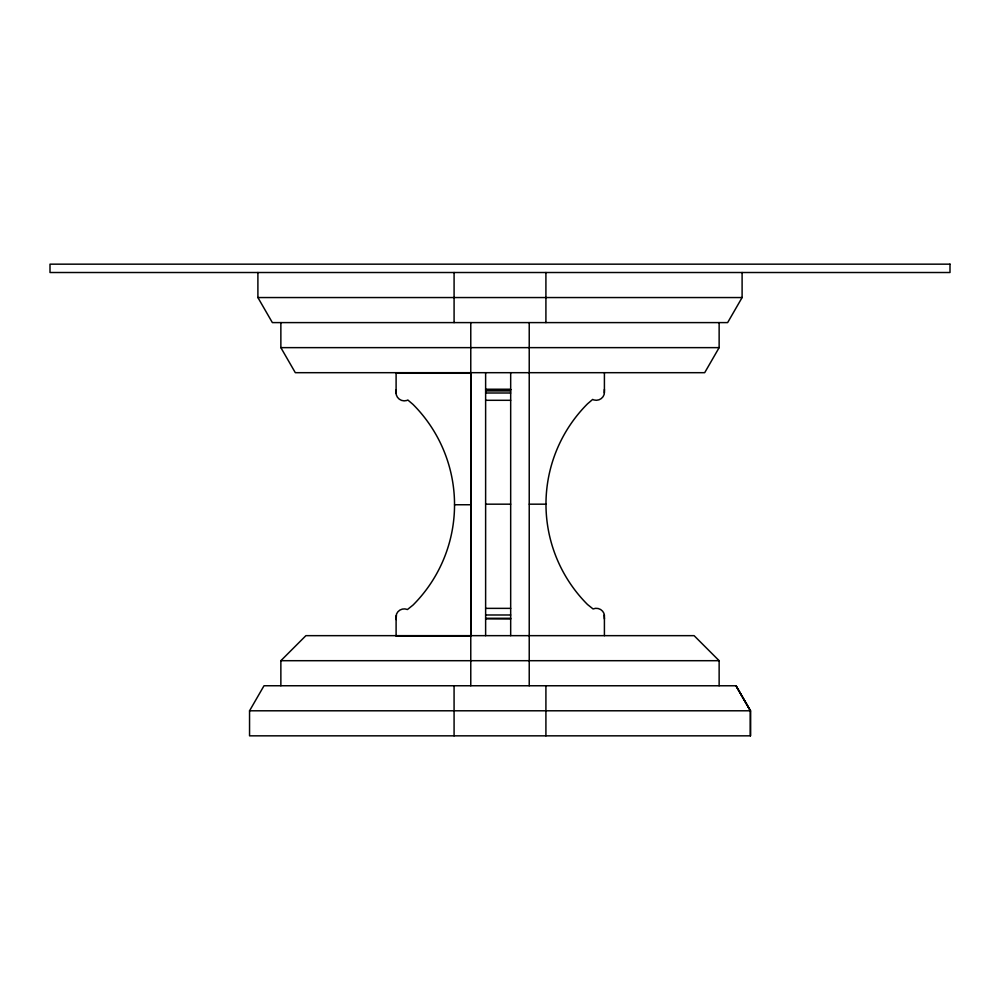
<?xml version="1.0" encoding="UTF-8"?>
<svg xmlns="http://www.w3.org/2000/svg" width="1000" height="1000" viewBox="0 0 1000 1000"><rect width="100%" height="100%" fill="white"/><g stroke="black" fill="none" stroke-linecap="round" stroke-linejoin="round"><path stroke-width="1.5" d="M545.913 685.788L545.913 735.837M750.45 735.837L750.45 710.8L750.45 735.837L249.55 735.837L249.55 710.8L264.012 685.75L736 685.775L750.438 710.788L249.55 710.8M742.1 272.512L742.1 297.55L727.638 322.6L272.362 322.6L257.9 297.55L257.9 272.512M719.137 322.6L719.137 347.638L704.688 372.688L295.312 372.688L280.863 347.638L280.863 322.6M280.863 685.75L280.863 660.7L305.9 635.662L694.1 635.662L719.137 660.7L719.137 685.75M604.412 389.387L604.2 394.325A8.35 8.35 0 0 1 593.812 399.95L592.663 399.438L587.5 403.85A141.962 141.962 0 0 0 587.5 604.5L593.05 608.95A8.35 8.35 0 0 1 603.987 613.413L604.412 618.962M396.1 619.538L396.525 613.987A8.35 8.35 0 0 1 407.463 609.525L413.013 605.075A141.962 141.962 0 0 0 413.013 404.425L407.85 400.012L406.688 400.525A8.35 8.35 0 0 1 396.312 394.9L396.1 389.963M257.9 297.55L742.1 297.55M280.863 347.638L719.137 347.638M485.625 389.387L510.675 389.387M485.625 389.6L510.675 389.6M485.625 390.913L510.675 390.913M485.625 393L510.675 393M485.625 400.3L510.675 400.3M485.625 504.175L510.675 504.175M529.275 504.175L545.975 504.175M454.538 504.75L471.225 504.75M485.625 608.362L510.675 608.362M485.625 614.987L510.675 614.987M485.625 618.288L510.675 618.288M485.625 618.837L510.675 618.962M280.863 660.7L719.137 660.7M604.412 372.688L604.412 393M604.412 614.987L604.412 635.662M545.913 272.512L545.913 322.6M529.225 322.6L529.225 685.75M510.675 372.688L510.675 635.662M485.625 372.688L485.625 635.662M470.775 322.6L470.775 685.75M454.087 272.512L454.087 322.6M454.075 685.75L454.087 735.837M396.1 393.575L396.1 373.263L471.225 373.263L471.225 636.237L396.1 636.237L396.1 615.562M950 264.163L50 264.163L50 272.512L950 272.512L950 264.163M750.45 710.8L736 685.775L750.438 710.8"/></g></svg>
